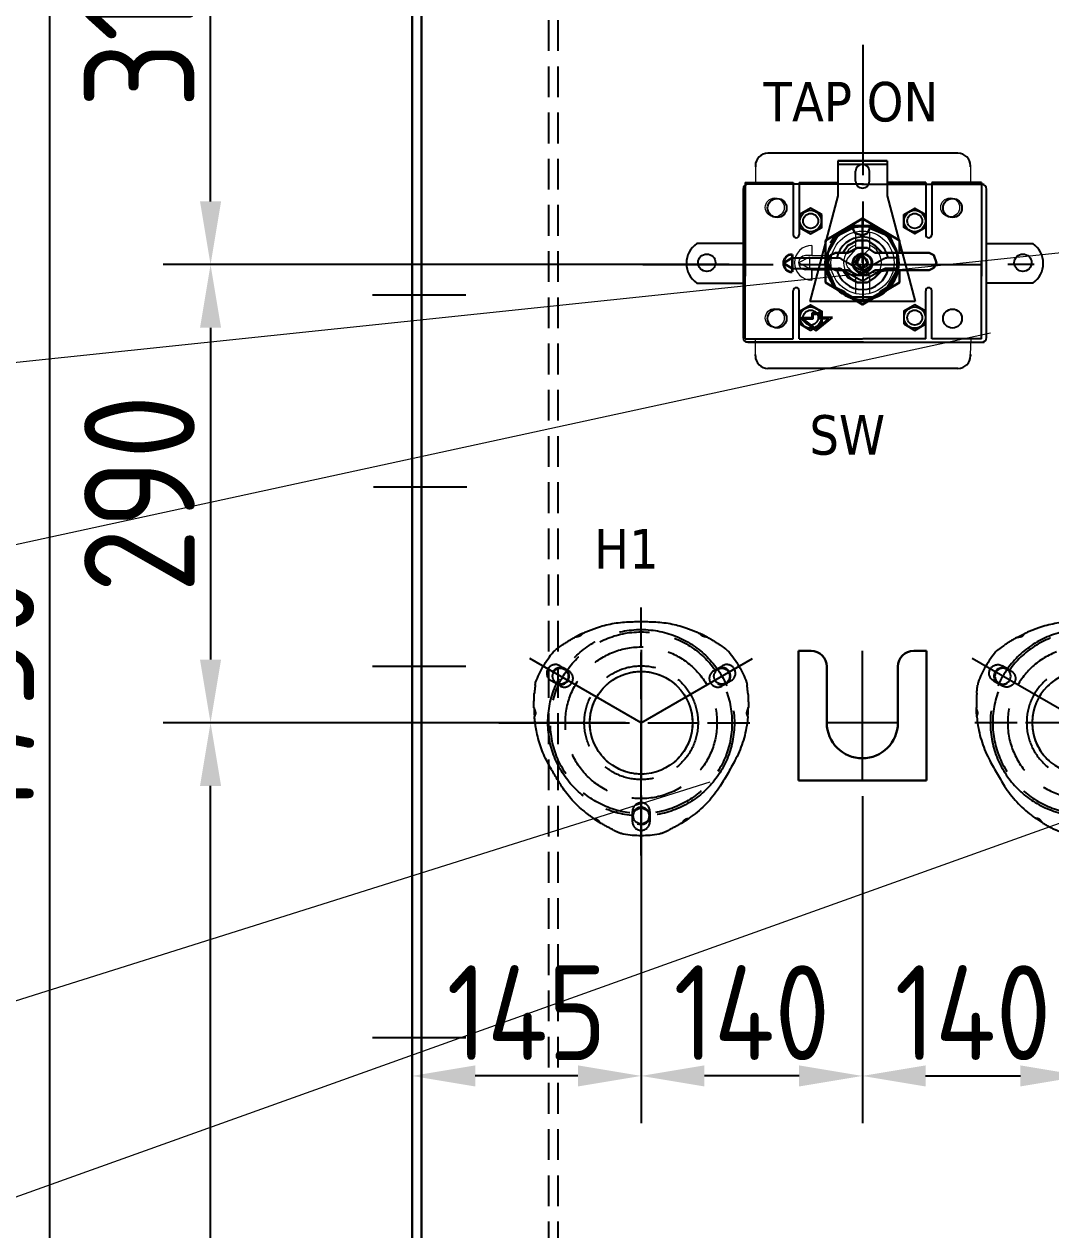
# Model space of a CAD drawing. Header units: millimetres. Extents: x 124493 to 133608, y -169944 to -164394.
# Drawn here: x 125661 to 126311, y -166551 to -165788 of the extents above; entities that cross this region are included whole.
import ezdxf

# ---------------------------------------------------------------- set-up
doc = ezdxf.new("R2010")
doc.units = ezdxf.units.MM
doc.header["$LTSCALE"] = 13
for name, pattern in [('CENTER', [50.8, 31.75, -6.35, 6.35, -6.35]), ('CENTERX2', [101.6, 63.5, -12.7, 12.7, -12.7]), ('DASHED', [0.75, 0.5, -0.25])]:
    doc.linetypes.add(name, pattern=pattern)
doc.layers.get('0').update_dxf_attribs({"color": 1, "linetype": 'CENTER'})
for name, color, linetype in [('1', 4, 'Continuous'), ('10', 1, 'Continuous'), ('2细线层', 4, 'Continuous'), ('4虚线层', 6, 'DASHED'), ('粗实线', 4, 'Continuous')]:
    doc.layers.add(name, color=color, linetype=linetype)
doc.layers.add('标注、文本', color=3, linetype='Continuous', lineweight=25)
doc.layers.add('铁心', color=3, linetype='Continuous', lineweight=0)
doc.styles.get("Standard").update_dxf_attribs({"font": 'gbenor.shx', "bigfont": 'gbcbig.shx'})
doc.styles.add('Tahoma$001', font='tahoma.ttf', dxfattribs={"height": 2.159784})
doc.dimstyles.new('1-15', dxfattribs={"dimscale": 20, "dimtxt": 3.5, "dimasz": 2, "dimexe": 1.5, "dimexo": 0.5, "dimgap": 0.5, "dimtad": 1, "dimtoh": 1, "dimdec": 1, "dimdsep": 46, "dimtxsty": 'Standard', "dimcen": 2.5, "dimclrd": 3, "dimclre": 3, "dimclrt": 3, "dimadec": 0, "dimazin": 2, "dimtfac": 1, "dimtdec": 1, "dimtmove": 0, "dimatfit": 2, "dimfxl": 1, "dimarcsym": 0})

# ---------------------------------------------------------------- blocks, each defined once
blk = doc.blocks.new('A$C712F3155')
at = {"layer": '1', "color": 1, "linetype": 'CENTERX2', "lineweight": -3, "ltscale": 0.1}
for p, q in [((90, 0), (90, 156.99)), ((90, 130.33), (90, 35.46)), ((90, 84.09), (19.54, 124.77)), ((90, 84.09), (160.46, 124.77)), ((0, 84.09), (158.71, 84.09))]:
    blk.add_line(p, q, dxfattribs=at)
blk.add_circle((90, 84.09), 59, dxfattribs=at)
at = {"layer": '2细线层'}
for centre in [(38.9, 113.59), (141.1, 113.59), (90, 25.09)]:
    blk.add_circle(centre, 5, dxfattribs=at)
at = {"layer": '标注、文本'}
for centre in [(38.9, 113.59), (141.1, 113.59), (90, 25.09)]:
    blk.add_arc(centre, 5.5, 242.67153, 150.00001, dxfattribs=at)
at = {"layer": '粗实线'}
blk.add_circle((90, 84.09), 32.5, dxfattribs=at)
blk = doc.blocks.new('A$C03F92070')
at = {"layer": '4虚线层', "ltscale": 5}
for p, q in [((67.85, 40.24), (67.85, 116.01)), ((16.36, 107.57), (21.99, 104.32)), ((113.71, 104.32), (119.34, 107.57)), ((16.49, 94.79), (10.86, 98.04)), ((124.84, 98.04), (119.21, 94.79)), ((23.33, 71.49), (112.37, 71.49)), ((62.35, 8.86), (62.35, 15.36)), ((73.35, 15.36), (73.35, 8.86))]:
    blk.add_line(p, q, dxfattribs=at)
for radius in [57.5, 48, 36, 32.5]:
    blk.add_circle((67.85, 71.49), radius, dxfattribs=at)
at = {"layer": '4虚线层', "ltscale": 5, "extrusion": (0, 0, -1)}
for centre, radius, start, end in [((-68.85, 46.49), 90, 64.92451, 71.02185), ((-62.34, 65.41), 70, 71.02185, 87.94531), ((-67.85, -88.03), 223.54, 87.94531, 92.05469), ((-73.35, 65.41), 70, 92.05469, 108.97815), ((-66.85, 46.49), 90, 108.97815, 115.07549), ((-68.85, 46.49), 90, 55.4521, 61.38179), ((-66.85, 46.49), 90, 118.61821, 124.5479), ((-67.85, 71.49), 71.5, 20.96454, 39.03546), ((-68.85, 46.49), 90, 51.08313, 52.23427), ((-66.85, 46.49), 90, 127.76573, 128.91687), ((-67.85, 71.49), 71.5, 140.96454, 159.03546), ((-90, 83.12), 90, 7.76573, 8.91687), ((-45.7, 83.12), 90, 171.08313, 172.23427), ((-90, 83.12), 90, 358.61821, 4.5479), ((-45.7, 83.12), 90, 175.4521, 181.38179), ((-90, 83.12), 90, 349.46719, 355.07549), ((-65.57, 80.82), 70, 186.60228, 207.21776), ((-45.7, 83.12), 90, 184.92451, 186.60228), ((-70.33, 79.46), 70, 331.9245, 349.46719), ((-205.81, 151.73), 223.54, 327.65027, 331.9245), ((70.97, 151.05), 223.54, 207.21776, 212.35682), ((-76.09, 69.57), 70, 310.17076, 327.65027), ((-58.73, 68.87), 70, 212.35682, 233.02623), ((-89, 84.85), 90, 304.92451, 310.17076), ((-89, 84.85), 90, 295.4521, 301.38179), ((-46.7, 84.85), 90, 238.61821, 244.5479), ((-46.7, 84.85), 90, 233.02623, 235.07549), ((-89, 84.85), 90, 291.08313, 292.23427), ((-67.85, 71.49), 71.5, 260.96454, 279.03546), ((-46.7, 84.85), 90, 247.76573, 248.91687)]:
    blk.add_arc(centre, radius, start, end, dxfattribs=at)
at = {"layer": '4虚线层', "ltscale": 5}
for centre, start, end in [((13.61, 102.81), 60, 240), ((122.09, 102.81), 300, 120), ((19.24, 99.56), 240, 60), ((116.46, 99.56), 120, 300), ((67.85, 15.36), 0, 180), ((67.85, 8.86), 180, 0)]:
    blk.add_arc(centre, 5.5, start, end, dxfattribs=at)
for points, knots in [([(30.89, 128.1), (30.89, 128.1), (30.88, 128.1), (30.83, 128.07), (30.76, 128.04), (30.57, 127.95), (30.45, 127.89), (30.18, 127.77), (30.03, 127.69), (29.7, 127.53), (29.52, 127.45), (29.16, 127.27), (28.96, 127.17), (28.58, 126.98), (28.39, 126.89), (27.99, 126.69), (27.8, 126.59), (27.42, 126.39), (27.24, 126.3), (26.87, 126.11), (26.7, 126.02), (26.39, 125.85), (26.24, 125.77), (25.98, 125.63), (25.87, 125.57), (25.69, 125.47), (25.63, 125.44), (25.58, 125.41), (25.57, 125.4), (25.57, 125.4), (25.57, 125.4), (25.57, 125.4)], [0, 0, 0, 0, 0.043819, 0.043819, 0.119878, 0.119878, 0.195937, 0.195937, 0.271996, 0.271996, 0.348055, 0.348055, 0.424114, 0.424114, 0.500173, 0.500173, 0.576231, 0.576231, 0.65229, 0.65229, 0.728349, 0.728349, 0.804408, 0.804408, 0.880467, 0.880467, 0.956526, 0.956526, 0.994556, 0.994556, 1, 1, 1, 1]), ([(30.71, 128.01), (30.65, 127.99), (30.59, 127.94), (30.48, 127.84), (30.42, 127.77), (30.3, 127.62), (30.24, 127.54), (30.11, 127.35), (30.04, 127.25), (29.89, 127.05), (29.81, 126.95), (29.62, 126.74), (29.51, 126.65), (29.29, 126.47), (29.16, 126.4), (28.9, 126.26), (28.77, 126.2), (28.36, 126.06), (28.08, 125.99), (27.53, 125.87), (27.26, 125.83), (26.87, 125.76), (26.75, 125.74), (26.5, 125.7), (26.38, 125.67), (26.05, 125.61), (25.85, 125.56), (25.74, 125.5)], [0, 0, 0, 0, 0.0625, 0.0625, 0.125, 0.125, 0.1875, 0.1875, 0.25, 0.25, 0.3125, 0.3125, 0.375, 0.375, 0.4375, 0.4375, 0.5, 0.5, 0.625, 0.625, 0.75, 0.75, 0.8125, 0.8125, 0.875, 0.875, 1, 1, 1, 1]), ([(110.13, 125.4), (110.13, 125.4), (110.13, 125.4), (110.13, 125.4), (110.12, 125.41), (110.07, 125.44), (110.01, 125.47), (109.83, 125.57), (109.72, 125.63), (109.46, 125.77), (109.31, 125.85), (108.99, 126.02), (108.81, 126.11), (108.45, 126.3), (108.26, 126.4), (107.88, 126.6), (107.68, 126.7), (107.29, 126.9), (107.1, 127), (106.72, 127.18), (106.53, 127.28), (106.16, 127.46), (105.99, 127.54), (105.66, 127.7), (105.51, 127.77), (105.24, 127.9), (105.12, 127.95), (104.94, 128.04), (104.87, 128.07), (104.82, 128.09), (104.81, 128.1), (104.8, 128.1), (104.8, 128.1), (104.8, 128.1)], [0, 0, 0, 0, 0.005743, 0.005743, 0.043766, 0.043766, 0.119813, 0.119813, 0.195859, 0.195859, 0.271906, 0.271906, 0.347952, 0.347952, 0.423999, 0.423999, 0.500046, 0.500046, 0.576092, 0.576092, 0.652139, 0.652139, 0.728185, 0.728185, 0.804232, 0.804232, 0.880279, 0.880279, 0.956325, 0.956325, 0.994349, 0.994349, 1, 1, 1, 1]), ([(109.96, 125.5), (109.9, 125.53), (109.83, 125.55), (109.65, 125.6), (109.54, 125.63), (109.21, 125.7), (108.96, 125.74), (108.44, 125.83), (108.17, 125.87), (107.63, 125.99), (107.34, 126.06), (106.94, 126.2), (106.8, 126.26), (106.54, 126.39), (106.42, 126.47), (106.19, 126.64), (106.08, 126.74), (105.9, 126.94), (105.81, 127.05), (105.66, 127.25), (105.59, 127.35), (105.46, 127.53), (105.39, 127.62), (105.28, 127.77), (105.22, 127.84), (105.11, 127.94), (105.05, 127.99), (104.99, 128.01)], [0, 0, 0, 0, 0.0625, 0.0625, 0.125, 0.125, 0.25, 0.25, 0.375, 0.375, 0.5, 0.5, 0.5625, 0.5625, 0.625, 0.625, 0.6875, 0.6875, 0.75, 0.75, 0.8125, 0.8125, 0.875, 0.875, 0.9375, 0.9375, 1, 1, 1, 1]), ([(13.95, 117.81), (13.92, 117.79), (13.88, 117.76), (13.82, 117.71), (13.77, 117.67), (13.74, 117.65), (13.73, 117.64)], [0, 0, 0, 0, 0.272943, 0.542517, 0.809704, 1, 1, 1, 1]), ([(14.22, 118.02), (14.2, 118), (14.15, 117.96), (14.08, 117.91), (14.01, 117.86), (13.97, 117.82), (13.95, 117.81)], [0, 0, 0, 0, 0.251777, 0.501943, 0.751136, 1, 1, 1, 1]), ([(14.55, 118.27), (14.52, 118.25), (14.46, 118.2), (14.38, 118.14), (14.3, 118.08), (14.25, 118.04), (14.22, 118.02)], [0, 0, 0, 0, 0.251749, 0.501948, 0.751171, 1, 1, 1, 1]), ([(15.74, 119.15), (15.69, 119.12), (15.59, 119.05), (15.45, 118.94), (15.32, 118.84), (15.18, 118.74), (15.05, 118.65), (14.92, 118.55), (14.8, 118.45), (14.67, 118.36), (14.59, 118.3), (14.55, 118.27)], [0, 0, 0, 0, 0.114473, 0.22719, 0.338528, 0.448878, 0.558641, 0.668227, 0.778044, 0.888502, 1, 1, 1, 1]), ([(17.82, 120.63), (17.81, 120.62), (17.74, 120.57), (17.58, 120.46), (17.28, 120.26), (16.94, 120.02), (16.6, 119.78), (16.29, 119.55), (16.01, 119.35), (15.83, 119.22), (15.74, 119.15)], [0, 0, 0, 0, 0.026865, 0.187364, 0.351072, 0.511786, 0.674931, 0.783277, 0.891149, 1, 1, 1, 1]), ([(119.96, 119.15), (119.92, 119.19), (119.82, 119.25), (119.69, 119.35), (119.55, 119.45), (119.41, 119.55), (119.28, 119.65), (119.06, 119.81), (118.76, 120.02), (118.42, 120.26), (118.12, 120.46), (117.96, 120.57), (117.89, 120.62), (117.88, 120.63)], [0, 0, 0, 0, 0.05466, 0.108896, 0.162888, 0.216817, 0.270864, 0.325211, 0.488741, 0.649833, 0.813717, 0.974388, 1, 1, 1, 1]), ([(121.15, 118.27), (121.11, 118.3), (121.03, 118.36), (120.9, 118.45), (120.78, 118.55), (120.65, 118.65), (120.52, 118.74), (120.38, 118.84), (120.25, 118.94), (120.1, 119.05), (120.01, 119.12), (119.96, 119.15)], [0, 0, 0, 0, 0.111498, 0.221956, 0.331773, 0.441359, 0.551122, 0.661472, 0.77281, 0.885527, 1, 1, 1, 1]), ([(121.48, 118.02), (121.45, 118.04), (121.4, 118.08), (121.32, 118.14), (121.23, 118.2), (121.18, 118.25), (121.15, 118.27)], [0, 0, 0, 0, 0.248829, 0.498052, 0.748251, 1, 1, 1, 1]), ([(121.75, 117.81), (121.73, 117.82), (121.69, 117.86), (121.62, 117.91), (121.55, 117.96), (121.5, 118), (121.48, 118.02)], [0, 0, 0, 0, 0.248864, 0.498057, 0.748223, 1, 1, 1, 1]), ([(121.97, 117.64), (121.96, 117.65), (121.93, 117.67), (121.88, 117.71), (121.82, 117.76), (121.78, 117.79), (121.75, 117.81)], [0, 0, 0, 0, 0.190293, 0.457482, 0.727057, 1, 1, 1, 1]), ([(0.52, 92.79), (0.51, 92.73), (0.5, 92.62), (0.48, 92.45), (0.46, 92.28), (0.45, 92.11), (0.43, 91.95), (0.4, 91.68), (0.37, 91.32), (0.33, 90.9), (0.3, 90.54), (0.29, 90.34), (0.28, 90.26), (0.28, 90.25)], [0, 0, 0, 0, 0.05466, 0.108897, 0.162889, 0.216817, 0.270864, 0.325211, 0.488741, 0.649833, 0.813717, 0.974388, 1, 1, 1, 1]), ([(0.69, 94.25), (0.68, 94.21), (0.67, 94.11), (0.65, 93.95), (0.63, 93.8), (0.61, 93.64), (0.59, 93.47), (0.57, 93.31), (0.55, 93.14), (0.53, 92.96), (0.52, 92.85), (0.52, 92.79)], [0, 0, 0, 0, 0.111498, 0.221956, 0.331773, 0.441359, 0.551122, 0.661472, 0.77281, 0.885527, 1, 1, 1, 1]), ([(0.74, 94.67), (0.73, 94.63), (0.73, 94.57), (0.71, 94.47), (0.7, 94.36), (0.69, 94.29), (0.69, 94.25)], [0, 0, 0, 0, 0.248829, 0.498052, 0.748251, 1, 1, 1, 1]), ([(0.82, 95.29), (0.82, 95.27), (0.81, 95.24), (0.81, 95.17), (0.8, 95.1), (0.79, 95.04), (0.78, 95.01)], [0, 0, 0, 0, 0.190297, 0.457484, 0.727058, 1, 1, 1, 1]), ([(134.92, 95.01), (134.91, 95.04), (134.9, 95.1), (134.89, 95.17), (134.89, 95.24), (134.88, 95.27), (134.88, 95.29)], [0, 0, 0, 0, 0.272943, 0.542517, 0.809704, 1, 1, 1, 1]), ([(134.96, 94.67), (134.96, 94.7), (134.95, 94.76), (134.94, 94.85), (134.93, 94.93), (134.92, 94.98), (134.92, 95.01)], [0, 0, 0, 0, 0.251777, 0.501943, 0.751136, 1, 1, 1, 1]), ([(135.01, 94.25), (135.01, 94.29), (135, 94.36), (134.99, 94.47), (134.97, 94.57), (134.96, 94.63), (134.96, 94.67)], [0, 0, 0, 0, 0.251749, 0.501948, 0.751171, 1, 1, 1, 1]), ([(135.18, 92.79), (135.18, 92.85), (135.16, 92.96), (135.15, 93.14), (135.13, 93.31), (135.11, 93.47), (135.09, 93.64), (135.07, 93.8), (135.05, 93.95), (135.03, 94.11), (135.02, 94.21), (135.01, 94.25)], [0, 0, 0, 0, 0.114473, 0.22719, 0.338528, 0.448878, 0.558641, 0.668227, 0.778044, 0.888502, 1, 1, 1, 1]), ([(135.42, 90.25), (135.42, 90.26), (135.41, 90.34), (135.4, 90.54), (135.37, 90.9), (135.33, 91.31), (135.29, 91.73), (135.25, 92.11), (135.22, 92.45), (135.2, 92.67), (135.18, 92.79)], [0, 0, 0, 0, 0.026865, 0.187364, 0.351073, 0.511786, 0.674931, 0.783277, 0.891149, 1, 1, 1, 1]), ([(0.02, 81.15), (0.02, 81.15), (0.02, 81.15), (0.02, 81.15), (0.02, 81.14), (0.02, 81.08), (0.02, 81.01), (0.02, 80.81), (0.03, 80.68), (0.04, 80.38), (0.04, 80.21), (0.05, 79.85), (0.06, 79.65), (0.08, 79.24), (0.09, 79.03), (0.11, 78.6), (0.12, 78.38), (0.14, 77.94), (0.16, 77.72), (0.18, 77.3), (0.2, 77.09), (0.23, 76.68), (0.24, 76.49), (0.27, 76.13), (0.28, 75.96), (0.3, 75.67), (0.32, 75.54), (0.33, 75.33), (0.34, 75.26), (0.34, 75.2), (0.35, 75.19), (0.35, 75.19), (0.35, 75.19), (0.35, 75.19)], [0, 0, 0, 0, 0.005743, 0.005743, 0.043766, 0.043766, 0.119813, 0.119813, 0.195859, 0.195859, 0.271906, 0.271906, 0.347952, 0.347952, 0.423999, 0.423999, 0.500046, 0.500046, 0.576092, 0.576092, 0.652139, 0.652139, 0.728185, 0.728185, 0.804232, 0.804232, 0.880279, 0.880279, 0.956325, 0.956325, 0.994349, 0.994349, 1, 1, 1, 1]), ([(0.02, 80.95), (0.02, 80.89), (0.04, 80.81), (0.08, 80.63), (0.12, 80.53), (0.22, 80.21), (0.31, 79.97), (0.5, 79.47), (0.59, 79.22), (0.76, 78.69), (0.85, 78.41), (0.92, 77.98), (0.94, 77.84), (0.96, 77.55), (0.95, 77.4), (0.91, 77.12), (0.88, 76.97), (0.8, 76.71), (0.75, 76.59), (0.65, 76.35), (0.6, 76.24), (0.51, 76.03), (0.47, 75.94), (0.39, 75.76), (0.37, 75.68), (0.33, 75.53), (0.32, 75.46), (0.33, 75.4)], [0, 0, 0, 0, 0.0625, 0.0625, 0.125, 0.125, 0.25, 0.25, 0.375, 0.375, 0.5, 0.5, 0.5625, 0.5625, 0.625, 0.625, 0.6875, 0.6875, 0.75, 0.75, 0.8125, 0.8125, 0.875, 0.875, 0.9375, 0.9375, 1, 1, 1, 1]), ([(135.37, 75.4), (135.38, 75.46), (135.37, 75.53), (135.33, 75.68), (135.31, 75.76), (135.23, 75.94), (135.19, 76.03), (135.1, 76.24), (135.04, 76.35), (134.95, 76.58), (134.9, 76.71), (134.82, 76.97), (134.79, 77.11), (134.75, 77.4), (134.74, 77.54), (134.76, 77.83), (134.78, 77.98), (134.85, 78.4), (134.93, 78.68), (135.11, 79.21), (135.2, 79.47), (135.34, 79.84), (135.38, 79.96), (135.47, 80.2), (135.51, 80.31), (135.62, 80.63), (135.68, 80.83), (135.68, 80.95)], [0, 0, 0, 0, 0.0625, 0.0625, 0.125, 0.125, 0.1875, 0.1875, 0.25, 0.25, 0.3125, 0.3125, 0.375, 0.375, 0.4375, 0.4375, 0.5, 0.5, 0.625, 0.625, 0.75, 0.75, 0.8125, 0.8125, 0.875, 0.875, 1, 1, 1, 1]), ([(135.35, 75.19), (135.35, 75.19), (135.35, 75.2), (135.36, 75.26), (135.37, 75.34), (135.38, 75.54), (135.4, 75.67), (135.42, 75.97), (135.43, 76.14), (135.46, 76.51), (135.48, 76.7), (135.5, 77.11), (135.52, 77.32), (135.54, 77.75), (135.56, 77.97), (135.58, 78.41), (135.59, 78.62), (135.61, 79.05), (135.62, 79.26), (135.64, 79.67), (135.65, 79.86), (135.66, 80.22), (135.66, 80.39), (135.67, 80.68), (135.67, 80.81), (135.68, 81.01), (135.68, 81.08), (135.68, 81.14), (135.68, 81.15), (135.68, 81.15), (135.68, 81.15), (135.68, 81.15)], [0, 0, 0, 0, 0.043819, 0.043819, 0.119878, 0.119878, 0.195937, 0.195937, 0.271996, 0.271996, 0.348055, 0.348055, 0.424114, 0.424114, 0.500173, 0.500173, 0.576232, 0.576232, 0.65229, 0.65229, 0.728349, 0.728349, 0.804408, 0.804408, 0.880467, 0.880467, 0.956526, 0.956526, 0.994556, 0.994556, 1, 1, 1, 1]), ([(37.3, 11.18), (37.3, 11.18), (37.31, 11.17), (37.36, 11.14), (37.42, 11.09), (37.59, 10.98), (37.7, 10.9), (37.95, 10.73), (38.09, 10.63), (38.39, 10.43), (38.55, 10.32), (38.89, 10.09), (39.07, 9.97), (39.42, 9.73), (39.61, 9.61), (39.98, 9.37), (40.16, 9.26), (40.51, 9.03), (40.69, 8.91), (41.04, 8.69), (41.2, 8.59), (41.51, 8.4), (41.65, 8.31), (41.9, 8.16), (42.01, 8.09), (42.18, 7.99), (42.24, 7.95), (42.29, 7.92), (42.3, 7.91), (42.3, 7.91), (42.3, 7.91), (42.3, 7.91)], [0, 0, 0, 0, 0.043819, 0.043819, 0.119878, 0.119878, 0.195937, 0.195937, 0.271996, 0.271996, 0.348055, 0.348055, 0.424114, 0.424114, 0.500173, 0.500173, 0.576231, 0.576231, 0.65229, 0.65229, 0.728349, 0.728349, 0.804408, 0.804408, 0.880467, 0.880467, 0.956526, 0.956526, 0.994556, 0.994556, 1, 1, 1, 1]), ([(37.47, 11.06), (37.52, 11.02), (37.59, 11), (37.73, 10.95), (37.82, 10.93), (38.01, 10.91), (38.11, 10.9), (38.34, 10.88), (38.46, 10.87), (38.71, 10.83), (38.85, 10.81), (39.11, 10.75), (39.25, 10.71), (39.52, 10.6), (39.64, 10.53), (39.89, 10.37), (40.01, 10.29), (40.34, 10.01), (40.54, 9.8), (40.91, 9.38), (41.09, 9.17), (41.34, 8.87), (41.42, 8.77), (41.58, 8.58), (41.66, 8.48), (41.88, 8.23), (42.02, 8.08), (42.13, 8.02)], [0, 0, 0, 0, 0.0625, 0.0625, 0.125, 0.125, 0.1875, 0.1875, 0.25, 0.25, 0.3125, 0.3125, 0.375, 0.375, 0.4375, 0.4375, 0.5, 0.5, 0.625, 0.625, 0.75, 0.75, 0.8125, 0.8125, 0.875, 0.875, 1, 1, 1, 1]), ([(93.4, 7.91), (93.4, 7.91), (93.4, 7.91), (93.4, 7.91), (93.41, 7.92), (93.46, 7.95), (93.52, 7.99), (93.69, 8.09), (93.8, 8.16), (94.06, 8.32), (94.2, 8.4), (94.51, 8.6), (94.68, 8.7), (95.02, 8.92), (95.2, 9.04), (95.56, 9.27), (95.75, 9.39), (96.12, 9.63), (96.3, 9.75), (96.65, 9.98), (96.83, 10.1), (97.16, 10.33), (97.32, 10.43), (97.62, 10.64), (97.76, 10.73), (98.01, 10.9), (98.11, 10.98), (98.28, 11.1), (98.34, 11.14), (98.39, 11.17), (98.4, 11.18), (98.4, 11.18), (98.4, 11.18), (98.4, 11.18)], [0, 0, 0, 0, 0.005743, 0.005743, 0.043766, 0.043766, 0.119813, 0.119813, 0.195859, 0.195859, 0.271906, 0.271906, 0.347952, 0.347952, 0.423999, 0.423999, 0.500046, 0.500046, 0.576092, 0.576092, 0.652139, 0.652139, 0.728185, 0.728185, 0.804232, 0.804232, 0.880279, 0.880279, 0.956325, 0.956325, 0.994349, 0.994349, 1, 1, 1, 1]), ([(93.57, 8.02), (93.62, 8.05), (93.68, 8.1), (93.82, 8.23), (93.89, 8.31), (94.11, 8.56), (94.27, 8.76), (94.61, 9.17), (94.79, 9.38), (95.16, 9.79), (95.36, 10), (95.69, 10.28), (95.8, 10.37), (96.05, 10.53), (96.18, 10.6), (96.44, 10.71), (96.58, 10.75), (96.85, 10.81), (96.98, 10.83), (97.24, 10.87), (97.36, 10.88), (97.58, 10.9), (97.69, 10.91), (97.88, 10.93), (97.96, 10.95), (98.11, 11), (98.18, 11.02), (98.23, 11.06)], [0, 0, 0, 0, 0.0625, 0.0625, 0.125, 0.125, 0.25, 0.25, 0.375, 0.375, 0.5, 0.5, 0.5625, 0.5625, 0.625, 0.625, 0.6875, 0.6875, 0.75, 0.75, 0.8125, 0.8125, 0.875, 0.875, 0.9375, 0.9375, 1, 1, 1, 1]), ([(50.31, 3.59), (50.32, 3.59), (50.4, 3.55), (50.57, 3.46), (50.9, 3.31), (51.28, 3.14), (51.66, 2.96), (52.01, 2.8), (52.32, 2.67), (52.52, 2.57), (52.63, 2.53)], [0, 0, 0, 0, 0.026866, 0.187364, 0.351073, 0.511786, 0.674931, 0.783277, 0.891149, 1, 1, 1, 1]), ([(52.63, 2.53), (52.68, 2.5), (52.79, 2.46), (52.95, 2.39), (53.11, 2.32), (53.26, 2.25), (53.41, 2.19), (53.56, 2.12), (53.7, 2.06), (53.85, 2), (53.94, 1.96), (53.98, 1.94)], [0, 0, 0, 0, 0.114473, 0.22719, 0.338528, 0.448878, 0.558641, 0.668227, 0.778044, 0.888502, 1, 1, 1, 1]), ([(53.98, 1.94), (54.02, 1.93), (54.09, 1.9), (54.18, 1.86), (54.28, 1.82), (54.34, 1.79), (54.37, 1.78)], [0, 0, 0, 0, 0.251749, 0.501948, 0.751171, 1, 1, 1, 1]), ([(54.37, 1.78), (54.4, 1.77), (54.45, 1.74), (54.54, 1.71), (54.61, 1.68), (54.66, 1.66), (54.69, 1.65)], [0, 0, 0, 0, 0.251777, 0.501943, 0.751136, 1, 1, 1, 1]), ([(54.69, 1.65), (54.71, 1.64), (54.77, 1.61), (54.84, 1.58), (54.9, 1.56), (54.93, 1.55), (54.94, 1.54)], [0, 0, 0, 0, 0.272943, 0.542518, 0.809705, 1, 1, 1, 1]), ([(80.76, 1.54), (80.77, 1.55), (80.8, 1.56), (80.86, 1.58), (80.93, 1.61), (80.99, 1.64), (81.01, 1.65)], [0, 0, 0, 0, 0.190295, 0.457482, 0.727057, 1, 1, 1, 1]), ([(81.01, 1.65), (81.04, 1.66), (81.08, 1.68), (81.16, 1.71), (81.25, 1.74), (81.3, 1.77), (81.33, 1.78)], [0, 0, 0, 0, 0.248864, 0.498057, 0.748223, 1, 1, 1, 1]), ([(81.33, 1.78), (81.36, 1.79), (81.42, 1.82), (81.52, 1.86), (81.61, 1.9), (81.68, 1.93), (81.72, 1.94)], [0, 0, 0, 0, 0.248829, 0.498052, 0.748251, 1, 1, 1, 1]), ([(81.72, 1.94), (81.76, 1.96), (81.85, 2), (82, 2.06), (82.14, 2.12), (82.29, 2.19), (82.44, 2.25), (82.59, 2.32), (82.75, 2.39), (82.91, 2.46), (83.02, 2.5), (83.07, 2.53)], [0, 0, 0, 0, 0.111498, 0.221956, 0.331773, 0.441359, 0.551122, 0.661472, 0.77281, 0.885527, 1, 1, 1, 1]), ([(83.07, 2.53), (83.12, 2.55), (83.23, 2.6), (83.38, 2.67), (83.54, 2.73), (83.69, 2.8), (83.84, 2.87), (84.09, 2.98), (84.42, 3.14), (84.8, 3.31), (85.13, 3.46), (85.3, 3.55), (85.38, 3.58), (85.39, 3.59)], [0, 0, 0, 0, 0.05466, 0.108897, 0.162889, 0.216817, 0.270864, 0.325211, 0.488741, 0.649834, 0.813718, 0.974389, 1, 1, 1, 1])]:
    blk.add_open_spline(points, degree=3, knots=knots, dxfattribs=at)
blk.add_open_spline([(0.82, 95.28), (0.81, 95.2), (0.82, 95.09), (0.84, 94.95)], degree=3, dxfattribs=at)
blk = doc.blocks.new('A$C78BF4BCD')
at = {"layer": '1', "color": 1, "linetype": 'CENTERX2', "lineweight": -3, "ltscale": 0.1}
for p, q in [((40.5, 0), (40.5, 82)), ((63, 36.5), (18, 36.5))]:
    blk.add_line(p, q, dxfattribs=at)
at = {"layer": '粗实线', "lineweight": 30}
for p, q in [((0, 0), (0, 82)), ((8, 82), (0, 82)), ((81, 82), (73, 82)), ((81, 0), (81, 82)), ((18, 36.5), (18, 72)), ((63, 36.5), (63, 72)), ((81, 0), (0, 0))]:
    blk.add_line(p, q, dxfattribs=at)
for centre, radius, start, end in [((8, 72), 10, 0, 90), ((73, 72), 10, 90, 180), ((40.5, 36.5), 22.5, 180, 0)]:
    blk.add_arc(centre, radius, start, end, dxfattribs=at)
blk = doc.blocks.new('A$C2BB2005C')
at = {"linetype": 'ByBlock'}
for p, q in [((111.98, 100), (37.91, 100)), ((111.98, 100), (38.91, 100)), ((111.11, 100), (188.45, 100)), ((111.11, 100), (188.45, 100)), ((111.11, 100), (188.45, 100)), ((111.11, 100), (188.45, 100)), ((111.11, 100), (188.45, 100)), ((111.11, 100), (188.45, 100)), ((111.11, 100), (188.45, 100)), ((111.11, 100), (186.91, 100)), ((66.84, 53.36), (95.83, 53.36)), ((66.84, 46.75), (96.01, 46.75)), ((97.96, 52.8), (109.38, 46.36)), ((98.14, 46.19), (109.38, 39.85)), ((125.05, 52.8), (113.63, 46.36)), ((124.87, 46.19), (113.63, 39.85)), ((132.78, 46.75), (127, 46.75)), ((132.76, 53.36), (127.18, 53.36)), ((111.98, 0), (37.91, 0)), ((111.98, 0), (37.91, 0)), ((38.91, 0), (186.91, 0)), ((111.11, 0), (188.45, 0)), ((111.11, 0), (188.45, 0)), ((111.11, 0), (188.45, 0)), ((111.11, 0), (188.45, 0)), ((111.11, 0), (188.45, 0)), ((111.11, 0), (188.45, 0)), ((111.11, 0), (188.45, 0))]:
    blk.add_line(p, q, dxfattribs=at)
at = {"color": 0, "linetype": 'ByBlock', "lineweight": 35}
for p, q in [((66.84, 55.54), (66.84, 44.54)), ((66.84, 53.36), (61.34, 50.04)), ((61.34, 50.04), (66.84, 46.72))]:
    blk.add_line(p, q, dxfattribs=at)
at = {"color": 4, "linetype": 'ByBlock'}
for p, q in [((82.04, 7.31), (71.54, 15.66)), ((71.54, 15.66), (79.37, 15.66)), ((84.72, 18.41), (79.37, 18.41)), ((79.37, 18.41), (79.37, 15.66)), ((80.19, 17.79), (82.02, 17.79)), ((80.19, 14.86), (80.19, 17.79)), ((83.86, 17.79), (82.02, 17.79)), ((82.04, 7.31), (92.54, 15.66)), ((83.86, 14.86), (83.86, 17.79)), ((84.72, 15.66), (84.72, 18.41)), ((92.54, 15.66), (84.72, 15.66)), ((82.02, 8.44), (73.94, 14.86)), ((73.94, 14.86), (80.19, 14.86)), ((82.02, 8.44), (90.1, 14.86)), ((90.1, 14.86), (83.86, 14.86))]:
    blk.add_line(p, q, dxfattribs=at)
at = {"color": 0, "linetype": 'ByBlock', "lineweight": 35}
blk.add_circle((111.43, 50), 6, dxfattribs=at)
for centre, start, end in [((38.91, 97), 90, 180), ((186.91, 97), 0, 90), ((38.91, 3), 180, 270), ((186.91, 3), 270, 0)]:
    blk.add_arc(centre, 3, start, end)
at = {"linetype": 'ByBlock'}
for centre, radius, start, end in [((111.43, 50), 23.12, 188.06594, 171.64286), ((111.43, 50), 16.66, 11.63822, 168.36178), ((91.54, 50.05), 3.99, 123.98899, 235.67716), ((111.43, 50), 16.66, 191.23007, 348.76993), ((95.83, 49.03), 4.33, 60.5732, 90), ((96.01, 42.42), 4.33, 60.5732, 90), ((111.51, 50.13), 4.33, 240.5732, 299.4268), ((127, 42.42), 4.33, 90, 119.4268), ((127.18, 49.03), 4.33, 90, 119.4268), ((130.53, 50.05), 3.99, 304.32284, 56.01101), ((111.51, 43.63), 4.33, 240.5732, 299.4268)]:
    blk.add_arc(centre, radius, start, end, dxfattribs=at)
at = {"color": 0, "linetype": 'ByBlock', "lineweight": 35}
blk.add_arc((66.84, 50.04), 5.5, 90, 270, dxfattribs=at)
at = {"layer": '10', "color": 0, "linetype": 'ByBlock'}
for p, q in [((35.91, 97), (35.91, 3)), ((189.91, 3), (189.91, 97)), ((35.91, 62.5), (6.52, 62.5)), ((32.96, 62.5), (6.52, 62.5)), ((189.91, 62.5), (219.34, 62.5)), ((6.52, 37.5), (32.96, 37.5)), ((9.37, 37.5), (35.91, 37.5)), ((219.34, 37.5), (189.91, 37.5))]:
    blk.add_line(p, q, dxfattribs=at)
for centre, radius in [((57.41, 85), 6), ((168.41, 85), 6), ((12.9, 50.35), 5.5), ((212.96, 50.35), 5.5), ((57.41, 15), 6), ((168.41, 15), 6)]:
    blk.add_circle(centre, radius, dxfattribs=at)
for centre, start, end in [((15.24, 50), 124.88958, 235.11042), ((15.24, 50), 124.88958, 235.11042), ((210.62, 50), 304.88958, 55.11042)]:
    blk.add_arc(centre, 15.24, start, end, dxfattribs=at)
blk = doc.blocks.new('A$C2C6D2C8C')
at = {"color": 0, "linetype": 'ByBlock'}
for p, q in [((134.71, 136.18), (14.42, 136.18)), ((58.68, 131.42), (58.68, 109.14)), ((89.87, 131.42), (58.68, 131.42)), ((58.68, 131.42), (89.87, 131.42)), ((89.87, 131.42), (89.87, 109.14)), ((6.48, 128.24), (6.48, 127.68)), ((58.68, 129.19), (89.87, 129.19)), ((69.82, 118.56), (69.82, 124.74)), ((78.73, 118.56), (78.73, 124.74)), ((142.66, 127.68), (142.66, 128.24)), ((0, 117.68), (30.38, 117.68)), ((0, 117.68), (0, 58.38)), ((20.29, 117.68), (26.38, 117.68)), ((30.29, 117.68), (30.38, 117.68)), ((30.38, 117.68), (30.38, 84.6)), ((34.29, 117.68), (58.68, 117.68)), ((34.29, 117.68), (34.29, 84.6)), ((114.27, 117.68), (89.87, 117.68)), ((114.27, 117.68), (114.27, 84.6)), ((149.56, 117.68), (118.18, 117.68)), ((118.51, 117.68), (118.18, 117.68)), ((118.18, 117.68), (118.18, 84.6)), ((143.69, 117.68), (132.42, 117.68)), ((149.56, 117.68), (149.56, 58.38)), ((58.68, 109.14), (40.86, 42.3)), ((89.87, 109.14), (107.7, 42.3)), ((0, 18.79), (0, 68.09)), ((149.56, 18.79), (149.56, 68.09)), ((30.38, 18.79), (30.38, 49.17)), ((34.29, 18.79), (34.29, 49.17)), ((114.27, 18.79), (114.27, 49.17)), ((118.18, 18.79), (118.18, 49.17)), ((107.7, 42.3), (40.86, 42.3)), ((0, 18.79), (18.78, 18.79)), ((18.78, 18.79), (30.38, 18.79)), ((34.29, 18.79), (74.23, 18.79)), ((114.27, 18.79), (74.57, 18.79)), ((142.99, 18.79), (118.18, 18.79)), ((149.56, 18.79), (132.42, 18.79)), ((6.48, 7.94), (6.48, 8.79)), ((142.66, 8.79), (142.66, 7.94)), ((142.66, 7.94), (142.66, 8.79)), ((74.57, 0), (14.42, 0)), ((134.71, 0), (61.46, 0))]:
    blk.add_line(p, q, dxfattribs=at)
at = {"lineweight": 15}
for p, q in [((6.48, 127.68), (6.48, 117.68)), ((142.66, 127.68), (142.66, 117.68)), ((42.28, 77.88), (42.2, 71.38)), ((6.48, 8.37), (6.48, 18.79)), ((142.66, 8.79), (142.99, 18.79))]:
    blk.add_line(p, q, dxfattribs=at)
at = {"color": 0, "linetype": 'ByBlock', "lineweight": 18}
for p, q in [((69.78, 86.37), (69.78, 75.38)), ((78.78, 86.37), (78.78, 75.38)), ((33.78, 66.88), (40.78, 70.59)), ((42.28, 71.38), (38.28, 71.38)), ((40.78, 70.59), (40.78, 63.18)), ((42.28, 71.38), (54.79, 71.38)), ((69.78, 75.38), (65.2, 70.19)), ((69.78, 75.38), (68.12, 73.5)), ((78.78, 75.38), (71.47, 69.17)), ((40.78, 63.18), (33.78, 66.88)), ((42.28, 62.38), (38.28, 62.38)), ((42.28, 62.38), (54.79, 62.38)), ((42.28, 62.38), (42.28, 55.88)), ((42.28, 55.88), (42.28, 62.38)), ((65.2, 63.58), (69.78, 58.38)), ((78.78, 58.38), (71.47, 64.6)), ((69.78, 58.38), (68.12, 60.27)), ((69.78, 58.38), (69.78, 47.4)), ((78.78, 58.38), (78.78, 47.4))]:
    blk.add_line(p, q, dxfattribs=at)
at = {"color": 0, "linetype": 'ByBlock'}
for points in [[(48.46, 97.34), (41.45, 101.39), (34.44, 97.34), (34.44, 89.25), (41.45, 85.2), (48.46, 89.25)], [(100.34, 97.34), (107.35, 101.39), (114.36, 97.34), (114.36, 89.25), (107.35, 85.2), (100.34, 89.25)], [(48.46, 28.13), (41.45, 24.08), (34.44, 28.13), (34.44, 36.22), (41.45, 40.27), (48.46, 36.22)], [(100.34, 28.13), (107.35, 24.08), (114.36, 28.13), (114.36, 36.22), (107.35, 40.27), (100.34, 36.22)]]:
    blk.add_lwpolyline(points, close=True, dxfattribs=at)
at = {"lineweight": 15}
for centre in [(18.78, 101.88), (129.78, 101.88), (18.78, 31.88)]:
    blk.add_circle(centre, 6, dxfattribs=at)
at = {"color": 0, "linetype": 'ByBlock'}
for centre, radius in [((41.45, 93.3), 6.76), ((107.35, 93.3), 6.76), ((41.48, 93.34), 4.75), ((107.32, 93.34), 4.75), ((41.45, 32.17), 6.76), ((107.35, 32.17), 6.76), ((41.48, 32.13), 4.75), ((107.32, 32.13), 4.75)]:
    blk.add_circle(centre, radius, dxfattribs=at)
at = {"color": 0, "linetype": 'ByBlock', "lineweight": 18}
for radius in [20, 3.5]:
    blk.add_circle((74.28, 66.88), radius, dxfattribs=at)
at = {"color": 0, "linetype": 'ByBlock'}
for centre, radius, start, end in [((14.42, 128.24), 7.94, 90, 180), ((134.71, 128.24), 7.94, 0, 90), ((74.28, 124.74), 4.46, 0, 180), ((74.28, 118.56), 4.46, 180, 0), ((32.33, 84.64), 1.91, 181.29957, 358.70043), ((116.22, 84.64), 1.91, 181.29957, 358.70043), ((32.33, 49.13), 1.91, 1.29957, 178.70043), ((116.22, 49.13), 1.91, 1.29957, 178.70043), ((14.42, 7.94), 7.94, 180, 270), ((134.71, 7.94), 7.94, 270, 0)]:
    blk.add_arc(centre, radius, start, end, dxfattribs=at)
at = {"color": 0, "linetype": 'ByBlock', "lineweight": 18}
for centre, radius, start, end in [((42.28, 66.88), 11, 90, 270), ((74.28, 66.88), 12, 112.02431, 247.97569), ((74.28, 66.88), 12, 292.02431, 67.97569), ((38.28, 66.88), 4.5, 90, 270), ((68.95, 66.88), 5, 138.57633, 221.42367), ((74.34, 66.88), 3, 130.36454, 229.63546), ((74.28, 66.88), 5.5, 279.27093, 80.72907)]:
    blk.add_arc(centre, radius, start, end, dxfattribs=at)
at = {"layer": '粗实线', "lineweight": 30}
for points in [[(74.28, 66.88), (74.28, 94.98), (50.87, 80.93)], [(74.28, 94.98), (97.69, 80.93), (97.69, 73.13)], [(68.04, 88.73), (58.67, 84.05), (52.43, 73.13), (52.43, 62.2), (57.11, 51.28), (63.35, 48.16)], [(96.13, 73.13), (91.44, 84.05), (80.52, 90.29), (68.04, 90.29), (57.11, 84.05), (53.99, 79.37)], [(68.04, 88.73), (69.6, 85.61), (74.28, 84.05), (77.4, 85.61), (78.96, 88.73)], [(85.2, 48.16), (89.88, 51.28), (96.13, 62.2), (96.13, 73.13), (89.88, 84.05), (78.96, 88.73)], [(97.69, 54.4), (74.28, 40.36), (50.87, 54.4), (50.87, 80.93)], [(86.76, 73.13), (82.08, 77.81), (77.4, 80.93), (71.16, 80.93), (64.91, 77.81), (61.79, 73.13)], [(57.11, 73.13), (53.99, 71.57), (52.43, 66.88), (53.99, 63.76), (57.11, 62.2)], [(82.08, 73.13), (77.4, 76.25), (71.16, 76.25), (64.91, 73.13)], [(116.41, 62.2), (119.53, 63.76), (121.1, 66.88), (119.53, 71.57), (116.41, 73.13)], [(53.99, 55.96), (57.11, 51.28), (68.04, 45.04), (80.52, 45.04), (91.44, 51.28), (96.13, 62.2)], [(61.79, 62.2), (64.91, 57.52), (71.16, 54.4), (77.4, 54.4), (82.08, 57.52), (86.76, 62.2)], [(64.91, 62.2), (71.16, 59.08), (77.4, 59.08), (82.08, 62.2)], [(97.69, 62.2), (97.69, 54.4)]]:
    blk.add_lwpolyline(points, dxfattribs=at)
blk.add_lwpolyline([(77.4, 66.88), (75.84, 70.01), (74.28, 71.57), (71.16, 70.01), (69.6, 66.88), (71.16, 65.32), (74.28, 63.76), (75.84, 65.32)], close=True, dxfattribs=at)
for points in [[(57.11, 73.13), (57.11, 73.13), (64.91, 73.13), (64.91, 73.13)], [(82.08, 73.13), (82.08, 73.13), (116.41, 73.13), (116.41, 73.13)], [(57.11, 62.2), (57.11, 62.2), (64.91, 62.2), (64.91, 62.2)], [(82.08, 62.2), (82.08, 62.2), (116.41, 62.2), (116.41, 62.2)]]:
    blk.add_open_spline(points, degree=3, dxfattribs=at)
blk = doc.blocks.new('*D485')
at = {"layer": 'Defpoints', "color": 0, "transparency": 16777216}
for p in [(125779.06, -166229.77), (126036.6, -166229.77), (125906.6, -167089.77)]:
    blk.add_point(p, dxfattribs=at)
at = {"layer": '标注、文本', "color": 3, "lineweight": -2, "transparency": 16777216}
for p, q in [((126026.6, -166229.77), (125749.06, -166229.77)), ((125779.06, -167049.77), (125779.06, -166269.77)), ((125896.6, -167089.77), (125749.06, -167089.77))]:
    blk.add_line(p, q, dxfattribs=at)
at = {"layer": '标注、文本', "color": 3, "transparency": 16777216}
for points in [[(125772.39, -166269.77), (125785.73, -166269.77), (125779.06, -166229.77)], [(125772.39, -167049.77), (125785.73, -167049.77), (125779.06, -167089.77)]]:
    blk.add_solid(points, dxfattribs=at)
at = {"layer": '标注、文本', "color": 3, "transparency": 16777216, "insert": (125734.06, -166659.77), "char_height": 70, "attachment_point": 5, "rotation": 90}
blk.add_mtext('860', dxfattribs=at)
blk = doc.blocks.new('*D489')
at = {"layer": 'Defpoints', "color": 0, "transparency": 16777216}
for p in [(125779.06, -165628.76), (126401.89, -165628.76), (126117.41, -165939.79)]:
    blk.add_point(p, dxfattribs=at)
at = {"layer": '标注、文本', "color": 3, "lineweight": -2, "transparency": 16777216}
for p, q in [((126391.89, -165628.76), (125749.06, -165628.76)), ((125779.06, -165899.79), (125779.06, -165668.76)), ((126107.41, -165939.79), (125749.06, -165939.79))]:
    blk.add_line(p, q, dxfattribs=at)
at = {"layer": '标注、文本', "color": 3, "transparency": 16777216}
for points in [[(125772.39, -165668.76), (125785.73, -165668.76), (125779.06, -165628.76)], [(125772.39, -165899.79), (125785.73, -165899.79), (125779.06, -165939.79)]]:
    blk.add_solid(points, dxfattribs=at)
at = {"layer": '标注、文本', "color": 3, "transparency": 16777216, "insert": (125734.06, -165784.27), "char_height": 70, "attachment_point": 5, "rotation": 90}
blk.add_mtext('310', dxfattribs=at)
blk = doc.blocks.new('*D541')
at = {"layer": 'Defpoints', "color": 0, "transparency": 16777216}
for p in [(125677.39, -165339.76), (125906.6, -165339.76), (125906.6, -167089.77)]:
    blk.add_point(p, dxfattribs=at)
at = {"layer": '标注、文本', "color": 3, "lineweight": -2, "transparency": 16777216}
for p, q in [((125896.6, -165339.76), (125647.39, -165339.76)), ((125677.39, -167049.77), (125677.39, -165379.76)), ((125896.6, -167089.77), (125647.39, -167089.77))]:
    blk.add_line(p, q, dxfattribs=at)
at = {"layer": '标注、文本', "color": 3, "transparency": 16777216}
for points in [[(125670.73, -165379.76), (125684.06, -165379.76), (125677.39, -165339.76)], [(125670.73, -167049.77), (125684.06, -167049.77), (125677.39, -167089.77)]]:
    blk.add_solid(points, dxfattribs=at)
at = {"layer": '标注、文本', "color": 3, "transparency": 16777216, "insert": (125632.39, -166214.76), "char_height": 70, "attachment_point": 5, "rotation": 90}
blk.add_mtext('1750', dxfattribs=at)
blk = doc.blocks.new('*D657')
at = {"layer": 'Defpoints', "color": 0, "transparency": 16777216}
for p in [(126052.61, -165939.79), (125779.06, -166229.77), (126051.6, -166229.77)]:
    blk.add_point(p, dxfattribs=at)
at = {"layer": '标注、文本', "color": 3, "lineweight": -2, "transparency": 16777216}
for p, q in [((126042.61, -165939.79), (125749.06, -165939.79)), ((125779.06, -165979.79), (125779.06, -166189.77)), ((126041.6, -166229.77), (125749.06, -166229.77))]:
    blk.add_line(p, q, dxfattribs=at)
at = {"layer": '标注、文本', "color": 3, "transparency": 16777216}
for points in [[(125772.39, -165979.79), (125785.73, -165979.79), (125779.06, -165939.79)], [(125772.39, -166189.77), (125785.73, -166189.77), (125779.06, -166229.77)]]:
    blk.add_solid(points, dxfattribs=at)
at = {"layer": '标注、文本', "color": 3, "transparency": 16777216, "insert": (125734.06, -166084.78), "char_height": 70, "attachment_point": 5, "rotation": 90}
blk.add_mtext('290', dxfattribs=at)
blk = doc.blocks.new('*D658')
at = {"layer": 'Defpoints', "color": 0, "transparency": 16777216}
for p in [(125906.6, -166313.86), (126051.6, -166313.86), (125906.6, -166453.33)]:
    blk.add_point(p, dxfattribs=at)
at = {"layer": '标注、文本', "color": 3, "lineweight": -2, "transparency": 16777216}
for p, q in [((125906.6, -166323.86), (125906.6, -166483.33)), ((126051.6, -166323.86), (126051.6, -166483.33)), ((126011.6, -166453.33), (125946.6, -166453.33))]:
    blk.add_line(p, q, dxfattribs=at)
at = {"layer": '标注、文本', "color": 3, "transparency": 16777216}
for points in [[(125946.6, -166446.67), (125946.6, -166460), (125906.6, -166453.33)], [(126011.6, -166446.67), (126011.6, -166460), (126051.6, -166453.33)]]:
    blk.add_solid(points, dxfattribs=at)
at = {"layer": '标注、文本', "color": 3, "transparency": 16777216, "insert": (125979.1, -166413.33), "char_height": 60, "attachment_point": 5}
blk.add_mtext('145', dxfattribs=at)
blk = doc.blocks.new('*D659')
at = {"layer": 'Defpoints', "color": 0, "transparency": 16777216}
for p in [(126051.6, -166265.77), (126191.6, -166266.27), (126051.6, -166453.33)]:
    blk.add_point(p, dxfattribs=at)
at = {"layer": '标注、文本', "color": 3, "lineweight": -2, "transparency": 16777216}
for p, q in [((126051.6, -166275.77), (126051.6, -166483.33)), ((126191.6, -166276.27), (126191.6, -166483.33)), ((126151.6, -166453.33), (126091.6, -166453.33))]:
    blk.add_line(p, q, dxfattribs=at)
at = {"layer": '标注、文本', "color": 3, "transparency": 16777216}
for points in [[(126091.6, -166446.67), (126091.6, -166460), (126051.6, -166453.33)], [(126151.6, -166446.67), (126151.6, -166460), (126191.6, -166453.33)]]:
    blk.add_solid(points, dxfattribs=at)
at = {"layer": '标注、文本', "color": 3, "transparency": 16777216, "insert": (126121.6, -166413.33), "char_height": 60, "attachment_point": 5}
blk.add_mtext('140', dxfattribs=at)
blk = doc.blocks.new('*D660')
at = {"layer": 'Defpoints', "color": 0, "transparency": 16777216}
for p in [(126191.6, -166266.27), (126331.6, -166313.86), (126331.6, -166453.33)]:
    blk.add_point(p, dxfattribs=at)
at = {"layer": '标注、文本', "color": 3, "lineweight": -2, "transparency": 16777216}
for p, q in [((126191.6, -166276.27), (126191.6, -166483.33)), ((126331.6, -166323.86), (126331.6, -166483.33)), ((126231.6, -166453.33), (126291.6, -166453.33))]:
    blk.add_line(p, q, dxfattribs=at)
at = {"layer": '标注、文本', "color": 3, "transparency": 16777216}
for points in [[(126231.6, -166446.67), (126231.6, -166460), (126191.6, -166453.33)], [(126291.6, -166446.67), (126291.6, -166460), (126331.6, -166453.33)]]:
    blk.add_solid(points, dxfattribs=at)
at = {"layer": '标注、文本', "color": 3, "transparency": 16777216, "insert": (126261.6, -166413.33), "char_height": 60, "attachment_point": 5}
blk.add_mtext('140', dxfattribs=at)

msp = doc.modelspace()

# ---------------------------------------------------------------- linework, layer by layer
at = {"layer": '1', "color": 1, "linetype": 'CENTERX2', "lineweight": -3, "ltscale": 0.1}
for p, q in [((126191.97, -165800.7), (126191.97, -165963.63)), ((126052.61, -165939.79), (126870.57, -165939.08)), ((125881.6, -165958.97), (125940.6, -165958.97)), ((125882.21, -166080.4), (125941.21, -166080.4)), ((125881.6, -166193.97), (125940.6, -166193.97)), ((125881.6, -166428.97), (125940.6, -166428.97))]:
    msp.add_line(p, q, dxfattribs=at)
at = {"layer": '4虚线层', "ltscale": 3}
for p, q in [((125993.1, -167003.77), (125993.1, -165483.77)), ((125999.1, -167003.77), (125999.1, -165483.77))]:
    msp.add_line(p, q, dxfattribs=at)
at = {"layer": '粗实线', "lineweight": 30}
for p, q in [((125906.6, -167009.77), (125906.6, -165369.76)), ((125912.6, -167003.77), (125912.6, -165369.76))]:
    msp.add_line(p, q, dxfattribs=at)
at = {"layer": '铁心'}
for points in [[(126596.66, -165903.04), (125383.08, -166030.33), (125383.08, -166030.33)], [(126272.72, -165983.18), (125384.3, -166175.92), (125384.3, -166175.92)], [(126095.02, -166267.47), (125382.76, -166491.93), (125382.76, -166491.93)], [(126361.6, -166277.27), (125385.8, -166626.64), (125385.8, -166626.64)]]:
    msp.add_lwpolyline(points, dxfattribs=at)

# ---------------------------------------------------------------- block references
at = {"layer": '标注、文本'}
for name, p in [('A$C2C6D2C8C', (126117.41, -166005.47)), ('A$C2BB2005C', (126080.25, -165988.93)), ('A$C712F3155', (125961.6, -166313.86)), ('A$C03F92070', (125983.75, -166301.26)), ('A$C78BF4BCD', (126151.1, -166266.27))]:
    msp.add_blockref(name, p, dxfattribs=at)
at = {"layer": '标注、文本', "xscale": -1}
for name, p in [('A$C712F3155', (126421.6, -166313.86)), ('A$C03F92070', (126399.45, -166301.26))]:
    msp.add_blockref(name, p, dxfattribs=at)

# ---------------------------------------------------------------- texts
at = {"layer": '标注、文本', "style": 'Tahoma$001'}
for s, p in [('TAP ON', (126129.06, -165849.13)), ('SW ', (126158.08, -166060.06)), ('H1', (126021.77, -166132.19))]:
    msp.add_text(s, height=25, dxfattribs=at).set_placement(p)

# ---------------------------------------------------------------- dimensions: what is measured, and where the dimension line sits
at = {"layer": '标注、文本'}
for base, p1, p2, picture, middle in [((125677.39, -165339.76), (125906.6, -167089.77), (125906.6, -165339.76), '*D541', (125632.39, -166214.76)), ((125779.06, -166229.77), (126052.61, -165939.79), (126051.6, -166229.77), '*D657', (125734.06, -166084.78)), ((125779.06, -166229.77), (125906.6, -167089.77), (126036.6, -166229.77), '*D485', (125734.06, -166659.77))]:
    dim = msp.add_linear_dim(base=base, p1=p1, p2=p2, angle=90, dimstyle='1-15', dxfattribs=at)
    dim.commit()
    dim.dimension.update_dxf_attribs({"geometry": picture, "text_midpoint": middle})
dim = msp.add_linear_dim(base=(125779.06, -165628.76), p1=(126117.41, -165939.79), p2=(126401.89, -165628.76), angle=90, text='310', dimstyle='1-15', dxfattribs=at)
dim.commit()
dim.dimension.update_dxf_attribs({"geometry": '*D489', "text_midpoint": (125734.06, -165784.27)})
for base, p1, p2, picture, middle in [((126051.6, -166453.33), (126191.6, -166266.27), (126051.6, -166265.77), '*D659', (126121.6, -166413.33)), ((126331.6, -166453.33), (126191.6, -166266.27), (126331.6, -166313.86), '*D660', (126261.6, -166413.33)), ((125906.6, -166453.33), (126051.6, -166313.86), (125906.6, -166313.86), '*D658', (125979.1, -166413.33))]:
    dim = msp.add_linear_dim(base=base, p1=p1, p2=p2, dimstyle='1-15', override={"dimtxt": 3}, dxfattribs=at)
    dim.commit()
    dim.dimension.update_dxf_attribs({"geometry": picture, "text_midpoint": middle})

doc.saveas('drawing.dxf')
